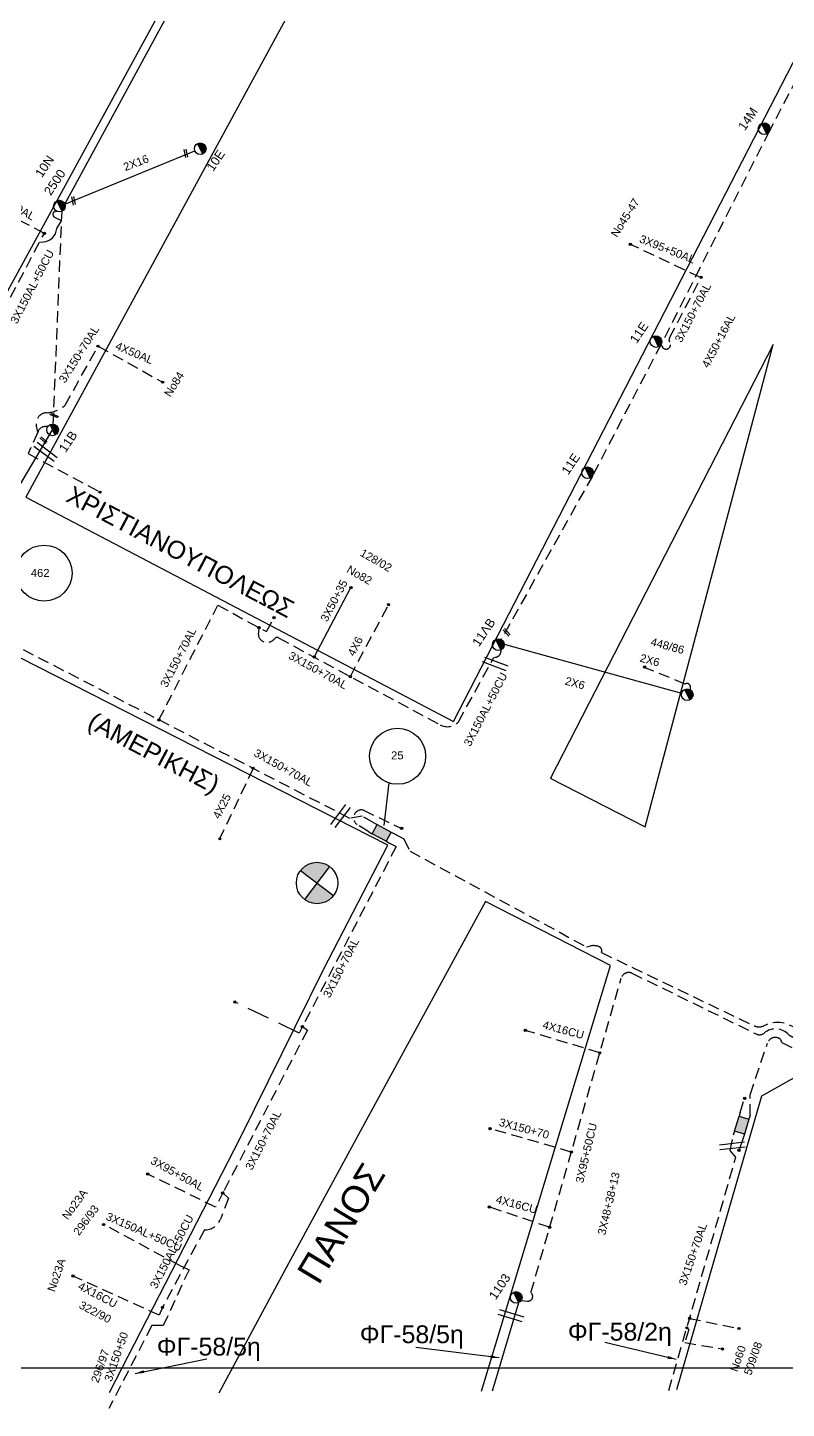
# Model space of a CAD drawing. Header units: millimetres. Extents: x 2101 to 3312, y 775 to 1363.
# Drawn here: x 2861.7 to 2947, y 787.3 to 942.5 of the extents above; entities that cross this region are included whole.
import ezdxf

# ---------------------------------------------------------------- set-up
doc = ezdxf.new("R2010")
doc.units = ezdxf.units.MM
doc.linetypes.add('DASHED', pattern=[19.05, 12.7, -6.35])
for name, color, linetype in [('Link Box 4 Διευθύνσεων', 7, 'Continuous'), ('Άγνωστα', 7, 'Continuous'), ('Γυμνά εναέρια ΧΤ (3Φ)   4x16CU', 7, 'Continuous'), ('Γυμνά εναέρια ΧΤ (3Φ)   4x50AL', 7, 'Continuous'), ('Γυμνά εναέρια ΧΤ και ΦΟΠ (3Φ)   4x50+16AL', 7, 'Continuous'), ('Επιγραφές - Σχήματα', 7, 'Continuous'), ('Καλώδια ΧΤ   3x150+70 XLPE', 7, 'DASHED'), ('Καλώδια ΧΤ   3x150+70AL', 7, 'DASHED'), ('Καλώδια ΧΤ   3x150AL+50CU', 7, 'DASHED'), ('Καλώδια ΧΤ   3x95+50 AL XLPE', 7, 'DASHED'), ('Καλώδια ΧΤ   3x95+50CU', 7, 'DASHED'), ('Μηχανική τομή', 7, 'Continuous'), ('Στύλος ΦΜ', 7, 'Continuous'), ('Στύλος ΦΜ @ 1', 7, 'Continuous'), ('Συνδέσεις', 7, 'Continuous'), ('Τομή', 7, 'Continuous'), ('Υπόβαθρο ΔΕΗ', 7, 'Continuous'), ('Υπόγεια καλώδια Παροχών ΧΤ   4x25', 7, 'DASHED'), ('Υπόγεια καλώδια Παροχών ΧΤ   4x6', 7, 'DASHED')]:
    doc.layers.add(name, color=color, linetype=linetype)
doc.styles.add('arial', font='arial.ttf')
doc.styles.get("Standard").update_dxf_attribs({"font": 'arial.ttf'})
doc.linetypes.add('SYN_LINE', pattern='A,0.5,-0.0001,["/\\/\\/\\/",Standard,S=0.1,R=0,X=0,Y=-0.05],-0.25', length=0.7501)
doc.dimstyles.new('ISO-25', dxfattribs={"dimtxt": 2.5, "dimasz": 2.5, "dimexe": 1.25, "dimexo": 0.625, "dimtad": 1, "dimtxsty": 'Standard', "dimcen": 2.5, "dimadec": 0, "dimazin": 0, "dimtfac": 1, "dimtmove": 0, "dimatfit": 3, "dimfxl": 1, "dimarcsym": 0})

# ---------------------------------------------------------------- blocks, each defined once
blk = doc.blocks.new('ΥΠΑΡΧΩΝ ΤΣΙΜΕΝΤΕΝΙΟΣ ΣΤΥΛΟΣ')
at = {"layer": 'Στύλος ΦΜ'}
blk.add_hatch(color=7, dxfattribs=at).paths.add_polyline_path([(-1.29, -2.28, 0.574793), (2.62, 0, 0.268822), (1.3, 2.27)])
at = {"layer": 'Στύλος ΦΜ', "color": 7}
blk.add_line((-1.29, -2.28), (1.3, 2.27), dxfattribs=at)
blk.add_circle((0, 0), 2.62, dxfattribs=at)
at = {"layer": 'Στύλος ΦΜ', "flags": 4}
for tag, p in [('ΤΥΠΟΣ', (-4.91, 3.03)), ('ΑΡΙΘΜΟΣ', (-4.68, 8.05))]:
    blk.add_attdef(tag, p, '', height=4, dxfattribs=at)
blk = doc.blocks.new('ΤΟΜΗ')
at = {"layer": 'Τομή', "ltscale": 40}
for p, q in [((-5.68, 0), (5.68, 0)), ((5.68, -2.33), (-5.68, -2.33))]:
    blk.add_line(p, q, dxfattribs=at)
blk = doc.blocks.new('ΜΗΧΑΝΙΚΗ ΤΟΜΗ')
at = {"layer": 'Μηχανική τομή', "ltscale": 40}
for p, q in [((-1.89, 0.78), (1.89, 0.78)), ((1.89, 0), (-1.89, 0))]:
    blk.add_line(p, q, dxfattribs=at)
blk = doc.blocks.new('LINK BOX 4 ΑΝΑΧΩΡΗΣΕΩΝ')
at = {"layer": 'Link Box 4 Διευθύνσεων', "ltscale": 40}
blk.add_hatch(color=256, dxfattribs=at).paths.add_polyline_path([(-3.54, 0), (-3.54, -4.67), (3.54, -4.67), (3.54, 0)])
for p, q in [((-3.54, 0), (-5.33, 0)), ((5.33, 0), (3.54, 0)), ((-3.54, -4.67), (-5.33, -4.67)), ((5.33, -4.67), (3.54, -4.67))]:
    blk.add_line(p, q, dxfattribs=at)
blk.add_lwpolyline([(-3.54, -4.67), (-3.54, 0), (3.54, 0), (3.54, -4.67)], close=True, dxfattribs=at)
blk = doc.blocks.new('_ΣΥΝΔΕΣΗ')
at = {"layer": 'Συνδέσεις', "linetype": 'SYN_LINE', "ltscale": 40}
blk.add_hatch(color=256, dxfattribs=at).paths.add_polyline_path([(0.5, -0.01, 1), (-0.5, -0.01, 1)])
at = {"layer": 'Συνδέσεις'}
blk.add_circle((0, -0.01), 0.5, dxfattribs=at)

msp = doc.modelspace()

# ---------------------------------------------------------------- hatches: boundary and pattern name
at = {"layer": 'Επιγραφές - Σχήματα', "ltscale": 40}
h = msp.add_hatch(color=1, dxfattribs=at)
h.paths.add_polyline_path([(2892.38, 847.75), (2894.23, 846.34), (2895.64, 848.19, 0.414214)])
h.paths.add_polyline_path([(2894.23, 846.34), (2892.82, 844.48, 0.414214), (2896.09, 844.93)])

# ---------------------------------------------------------------- linework, layer by layer
at = {"layer": 'Άγνωστα', "color": 27}
for points in [[(2865.88, 922.67), (2880.48, 928.65)], [(2913.96, 789.24), (2916.9, 799.16)]]:
    msp.add_lwpolyline(points, dxfattribs=at)
msp.add_lwpolyline([(2863.06, 918.4), (2863.46, 918.43, 0.376813), (2864.97, 919.91), (2865.52, 920.79), (2864.77, 921.18, -0.7427), (2864.9, 921.89, -2.310961)], format="xyb", dxfattribs=at)
at = {"layer": 'Άγνωστα', "color": 27, "linetype": 'DASHED', "ltscale": 0.1}
msp.add_lwpolyline([(2863.96, 897.66), (2863.69, 897.66, 0.329492), (2862.84, 897.02), (2861.74, 894.62), (2869.84, 890.29)], format="xyb", dxfattribs=at)
at = {"layer": 'Άγνωστα', "color": 85}
msp.add_lwpolyline([(2893.91, 871.74), (2898.04, 879.55)], dxfattribs=at)
at = {"layer": 'Άγνωστα', "color": 5, "linetype": 'SYN_LINE', "ltscale": 10}
msp.add_lwpolyline([(2915.25, 873.19), (2935.21, 867.68)], dxfattribs=at)
at = {"layer": 'Άγνωστα', "color": 5, "linetype": 'DASHED', "ltscale": 0.1}
msp.add_lwpolyline([(2936.19, 868.06), (2936.2, 868.37, 0.61323), (2935.61, 868.71), (2931.08, 870.55)], format="xyb", dxfattribs=at)
at = {"layer": 'Άγνωστα', "color": 1, "linetype": 'DASHED', "ltscale": 0.2}
msp.add_lwpolyline([(2892.59, 830.2), (2892.21, 829.47), (2885, 832.95)], dxfattribs=at)
at = {"layer": 'Άγνωστα', "color": 27, "linetype": 'DASHED', "ltscale": 0.1}
msp.add_lwpolyline([(2878.71, 803.38), (2879.84, 802.86), (2876.93, 796.57), (2875.64, 796.57), (2870.83, 787.27)], dxfattribs=at)
at = {"layer": 'Άγνωστα', "color": 2, "linetype": 'DASHED', "ltscale": 0.1}
for points in [[(2936.1, 797.39), (2941.65, 796.25)], [(2935.79, 796.33), (2936.03, 796.14), (2935.57, 794.67), (2939.8, 793.95)]]:
    msp.add_lwpolyline(points, dxfattribs=at)
at = {"layer": 'Γυμνά εναέρια ΧΤ (3Φ)   4x16CU', "color": 85, "linetype": 'DASHED', "ltscale": 0.1}
for points in [[(2926.01, 827.25), (2917.63, 829.77)], [(2920.37, 807.63), (2913.6, 809.92)]]:
    msp.add_lwpolyline(points, dxfattribs=at)
at = {"layer": 'Γυμνά εναέρια ΧΤ (3Φ)   4x16CU', "color": 1, "linetype": 'DASHED', "ltscale": 0.1}
msp.add_lwpolyline([(2876.86, 798.62), (2876.48, 797.74), (2866.81, 802.15)], dxfattribs=at)
at = {"layer": 'Γυμνά εναέρια ΧΤ (3Φ)   4x50AL', "color": 27, "linetype": 'DASHED', "ltscale": 0.1}
msp.add_lwpolyline([(2869.61, 906.7), (2876.87, 902.65)], dxfattribs=at)
at = {"layer": 'Γυμνά εναέρια ΧΤ και ΦΟΠ (3Φ)   4x50+16AL', "color": 27, "ltscale": 40}
msp.add_lwpolyline([(2865.88, 922.67), (2882.35, 953.06), (2891.27, 969.01)], dxfattribs=at)
at = {"layer": 'Γυμνά εναέρια ΧΤ και ΦΟΠ (3Φ)   4x50+16AL', "color": 85, "ltscale": 40}
msp.add_lwpolyline([(2851.9, 876.05), (2864.5, 897.29)], dxfattribs=at)
at = {"layer": 'Επιγραφές - Σχήματα'}
msp.add_lwpolyline([(2111.59, 791.84), (3200.39, 791.84), (3200.39, 1344.14), (2111.59, 1344.14)], close=True, dxfattribs=at)
msp.add_lwpolyline([(2902.29, 857.6), (2901.72, 852.79)], dxfattribs=at)
at = {"layer": 'Επιγραφές - Σχήματα', "color": 1, "ltscale": 40}
for points in [[(2892.38, 847.75), (2896.09, 844.93)], [(2895.64, 848.19), (2892.82, 844.48)]]:
    msp.add_lwpolyline(points, dxfattribs=at)
at = {"layer": 'Επιγραφές - Σχήματα'}
for centre in [(2863.54, 881.18), (2903.28, 860.59)]:
    msp.add_circle(centre, 3.15, dxfattribs=at)
at = {"layer": 'Επιγραφές - Σχήματα', "color": 1, "ltscale": 40}
msp.add_circle((2894.23, 846.34), 2.33, dxfattribs=at)
at = {"layer": 'Καλώδια ΧΤ   3x150+70 XLPE', "color": 85, "ltscale": 0.1}
msp.add_lwpolyline([(2922.8, 816.09), (2913.68, 818.73)], dxfattribs=at)
at = {"layer": 'Καλώδια ΧΤ   3x150+70AL', "color": 5, "ltscale": 0.1}
msp.add_lwpolyline([(2956.01, 951.99), (2945.06, 930.85), (2932.9, 906.92), (2925.18, 892.1), (2914.92, 873.71)], dxfattribs=at)
at = {"layer": 'Καλώδια ΧΤ   3x150+70AL', "color": 27, "ltscale": 0.1}
for points in [[(2863.58, 919.38), (2854.76, 923.96)], [(2845.41, 885.32), (2863.58, 919.38)]]:
    msp.add_lwpolyline(points, dxfattribs=at)
msp.add_lwpolyline([(2862.84, 897.02), (2862.68, 897.74, -0.461737), (2863.83, 899.22, 0.169449), (2865.91, 900.06), (2869.61, 906.7)], format="xyb", dxfattribs=at)
at = {"layer": 'Καλώδια ΧΤ   3x150+70AL', "color": 85, "ltscale": 0.1}
for points in [[(2876.45, 864.68), (2883.07, 877.57), (2888.53, 874.6), (2889.39, 876.18)], [(2900.6, 853.12), (2899.28, 853.84), (2897.91, 853.6), (2858.2, 874.11), (2858.04, 874.35), (2857.86, 874.76)]]:
    msp.add_lwpolyline(points, dxfattribs=at)
msp.add_lwpolyline([(2887.69, 875.06), (2887.63, 874.48, 0.636417), (2889.17, 873.56, 0.054565), (2889.52, 873.86, -0.394908), (2889.91, 873.89), (2908.08, 864.12, 0.342011), (2910.13, 864.46), (2914.09, 871.7), (2914.27, 871.72, 0.448415), (2914.89, 872.56, -0.09838)], format="xyb", dxfattribs=at)
at = {"layer": 'Καλώδια ΧΤ   3x150+70AL', "color": 1, "ltscale": 0.1}
for points in [[(2902.38, 850.83), (2903.12, 850.43), (2892.59, 830.2)], [(2892.6, 830.21), (2893.14, 829.79), (2883.73, 811.67)]]:
    msp.add_lwpolyline(points, dxfattribs=at)
at = {"layer": 'Καλώδια ΧΤ   3x150+70AL', "color": 2, "ltscale": 0.1}
for points in [[(2933.77, 789.28), (2941.3, 815.51), (2940.68, 816.25), (2941.08, 818.21)], [(2942.13, 817.66), (2941.65, 816.22)]]:
    msp.add_lwpolyline(points, dxfattribs=at)
at = {"layer": 'Καλώδια ΧΤ   3x150AL+50CU', "color": 27, "ltscale": 0.1}
for points in [[(2864.57, 897.94), (2865.56, 921.85)], [(2878.71, 803.38), (2870.25, 807.94)]]:
    msp.add_lwpolyline(points, dxfattribs=at)
at = {"layer": 'Καλώδια ΧΤ   3x150AL+50CU', "color": 1, "ltscale": 0.1}
for points in [[(2900.04, 852.1), (2898.75, 852.91, -0.85192), (2899.44, 854.53), (2903.72, 852.47)], [(2902.94, 851.85), (2903.97, 851.29), (2904.68, 849.91), (2924.51, 839.16), (2924.89, 839.25, -0.144091), (2925.91, 839.19, -0.440433), (2926.19, 838.51), (2943.38, 830.28, 0.234584), (2944.46, 830.29, -0.330575), (2948.37, 829.65, -0.044042), (2949.07, 828.78), (2956.55, 824.94), (2961.69, 834.93), (2971.76, 829.55, -0.244168), (2972.27, 828.8, 0.296361), (2974.24, 826.46, 0.435798), (2975.65, 827.32, -0.747188)], [(2883.64, 811.5), (2884.28, 810.92), (2883.36, 808.54, -0.31688), (2881.56, 807.34), (2876.86, 798.62)]]:
    msp.add_lwpolyline(points, format="xyb", dxfattribs=at)
at = {"layer": 'Καλώδια ΧΤ   3x150AL+50CU', "color": 173, "ltscale": 0.1}
msp.add_lwpolyline([(2942.91, 820.21), (2942.91, 822.54), (2944.86, 828.35, -0.4418), (2946.11, 828.9, -0.271136), (2946.46, 828.41), (2956.98, 822.97), (2962.1, 832.39), (2970.37, 828.3, -0.184086), (2971.28, 827.32, 0.254013), (2973.99, 825.09, 0.122596), (2978.05, 825.3, 0.368728), (2979.73, 827.91, 0.786008), (2976.27, 828.59, 2.966786)], format="xyb", dxfattribs=at)
msp.add_lwpolyline([(2941.79, 820.55), (2942.26, 822.13)], dxfattribs=at)
at = {"layer": 'Καλώδια ΧΤ   3x95+50 AL XLPE', "color": 5, "ltscale": 0.1}
msp.add_lwpolyline([(2937.27, 914.44), (2929.54, 918.1)], dxfattribs=at)
msp.add_lwpolyline([(2932.86, 906.86), (2933.05, 906.58, 1.0196), (2933.86, 907.15, -0.324212), (2933.86, 907.62), (2937.34, 914.33)], format="xyb", dxfattribs=at)
at = {"layer": 'Καλώδια ΧΤ   3x95+50 AL XLPE', "color": 1, "ltscale": 0.1}
msp.add_lwpolyline([(2883.73, 811.67), (2882.81, 809.9), (2875.19, 813.62)], dxfattribs=at)
at = {"layer": 'Καλώδια ΧΤ   3x95+50CU', "color": 85, "ltscale": 0.1}
msp.add_lwpolyline([(2917.15, 799.38), (2917.89, 799.33, 0.727072), (2918.27, 800.29), (2928.42, 835.64, -0.450169), (2929.61, 836.21), (2943.58, 829.37, 0.295231), (2944.49, 829.47, -0.404093), (2947.25, 829.27), (2956.75, 823.9), (2961.99, 833.58), (2971.3, 828.78, -0.264077), (2971.8, 828.01, 0.749281), (2976.29, 826.99, -0.50018)], format="xyb", dxfattribs=at)
at = {"layer": 'Υπόβαθρο ΔΕΗ'}
for points in [[(2856.72, 1006.11), (2897.9, 983.44), (2849.98, 895.64), (2807.44, 916.73), (2856.65, 1006.14)], [(2954.55, 951.85), (2908.94, 977.03), (2861.51, 889.71), (2909.56, 864.51), (2954.55, 951.85)], [(2920.42, 858.13), (2931.09, 852.66), (2945.48, 906.9), (2920.45, 858.12)], [(2870.89, 789.06), (2885.62, 817.74), (2894.97, 836.6), (2902.18, 850.58), (2852.96, 875.65), (2813.26, 807.17), (2845.46, 789.33)], [(2912.73, 789.2), (2920.63, 815.34), (2927.2, 837.06), (2913.15, 844.27), (2899.84, 819.77), (2890.53, 802.65), (2883.17, 788.98)], [(3010.01, 790.06), (3011.31, 792.4), (2949.91, 825.6), (2944.18, 822.36), (2934.63, 789.37)]]:
    msp.add_lwpolyline(points, dxfattribs=at)
at = {"layer": 'Υπόγεια καλώδια Παροχών ΧΤ   4x25', "color": 85, "ltscale": 0.1}
msp.add_lwpolyline([(2887.04, 859.21), (2883.28, 851.32)], dxfattribs=at)
at = {"layer": 'Υπόγεια καλώδια Παροχών ΧΤ   4x6', "color": 85, "ltscale": 0.1}
msp.add_lwpolyline([(2897.97, 869.55), (2902.26, 877.63)], dxfattribs=at)

# ---------------------------------------------------------------- block references
at = {"layer": 'Link Box 4 Διευθύνσεων', "xscale": 0.2499999999999999, "yscale": 0.2499999999999999, "zscale": 0.2499999999999999}
for p, rotation in [((2901.21, 851.46), 151.5135725568224), ((2941.4, 819.27), 73.1625742981894)]:
    msp.add_blockref('LINK BOX 4 ΑΝΑΧΩΡΗΣΕΩΝ', p, dxfattribs=dict(at, rotation=rotation))
at = {"layer": 'Μηχανική τομή'}
for p, xscale, yscale, zscale, rotation in [((2879.58, 928.4), 0.2499999999999998, 0.2499999999999998, 0.2499999999999998, 102.4881278079825), ((2866.94, 923.07), 0.2499999999999998, 0.2499999999999998, 0.2499999999999998, 102.4881278079825), ((2864.64, 898.81), 0.2499999999999998, 0.2499999999999998, 0.2499999999999998, 336.7337669731111), ((2863.42, 896.06), 0.2499999999999998, 0.2499999999999998, 0.2499999999999998, 318.2126143724889), ((2915.47, 874.46), 0.2499999999999999, 0.2499999999999999, 0.2499999999999999, 310.8767186482456)]:
    msp.add_blockref('ΜΗΧΑΝΙΚΗ ΤΟΜΗ', p, dxfattribs=dict(at, xscale=xscale, yscale=yscale, zscale=zscale, rotation=rotation))
at = {"layer": 'Στύλος ΦΜ @ 1', "ltscale": 40}
ref = msp.add_blockref('ΥΠΑΡΧΩΝ ΤΣΙΜΕΝΤΕΝΙΟΣ ΣΤΥΛΟΣ', (2944.48, 931.15), dxfattribs=dict(at, xscale=0.2499999999999999, yscale=0.2499999999999999, zscale=0.2499999999999999, rotation=56.11631112796076))
ref.add_attrib('ΤΥΠΟΣ', '14M', (2942.31, 930.85), dxfattribs={"layer": 'Στύλος ΦΜ', "height": 1, "rotation": 56.1163, "flags": 4})
ref = msp.add_blockref('ΥΠΑΡΧΩΝ ΤΣΙΜΕΝΤΕΝΙΟΣ ΣΤΥΛΟΣ', (2881.09, 928.9), dxfattribs=dict(at, xscale=0.2499999999999999, yscale=0.2499999999999999, zscale=0.2499999999999999, rotation=56.11631112796076))
ref.add_attrib('ΤΥΠΟΣ', '10E', (2882.55, 926.27), dxfattribs={"layer": 'Στύλος ΦΜ', "height": 1, "rotation": 56.1163, "flags": 4})
ref = msp.add_blockref('ΥΠΑΡΧΩΝ ΤΣΙΜΕΝΤΕΝΙΟΣ ΣΤΥΛΟΣ', (2865.27, 922.44), dxfattribs=dict(at, xscale=0.2499999999999999, yscale=0.2499999999999999, zscale=0.2499999999999999, rotation=56.11631112796076))
ref.add_attrib('ΤΥΠΟΣ', '10N', (2863.3, 925.58), dxfattribs={"layer": 'Στύλος ΦΜ', "height": 1, "rotation": 56.1163, "flags": 4})
ref.add_attrib('ΑΡΙΘΜΟΣ', '2500', (2864.29, 923.56), dxfattribs={"layer": 'Στύλος ΦΜ', "height": 1, "rotation": 56.1163, "flags": 4})
ref = msp.add_blockref('ΥΠΑΡΧΩΝ ΤΣΙΜΕΝΤΕΝΙΟΣ ΣΤΥΛΟΣ', (2932.32, 907.22), dxfattribs=dict(at, xscale=0.2499999999999999, yscale=0.2499999999999999, zscale=0.2499999999999999, rotation=56.11631112796076))
ref.add_attrib('ΤΥΠΟΣ', '11E', (2930.15, 906.92), dxfattribs={"layer": 'Στύλος ΦΜ', "height": 1, "rotation": 56.1163, "flags": 4})
ref = msp.add_blockref('ΥΠΑΡΧΩΝ ΤΣΙΜΕΝΤΕΝΙΟΣ ΣΤΥΛΟΣ', (2864.5, 897.29), dxfattribs=dict(at, xscale=0.2499999999999999, yscale=0.2499999999999999, zscale=0.2499999999999999, rotation=56.11631112796076))
ref.add_attrib('ΤΥΠΟΣ', '11B', (2865.96, 894.67), dxfattribs={"layer": 'Στύλος ΦΜ', "height": 1, "rotation": 56.1163, "flags": 4})
ref = msp.add_blockref('ΥΠΑΡΧΩΝ ΤΣΙΜΕΝΤΕΝΙΟΣ ΣΤΥΛΟΣ', (2924.63, 892.47), dxfattribs=dict(at, xscale=0.2499999999999999, yscale=0.2499999999999999, zscale=0.2499999999999999, rotation=56.11631112796076))
ref.add_attrib('ΤΥΠΟΣ', '11E', (2922.46, 892.16), dxfattribs={"layer": 'Στύλος ΦΜ', "height": 1, "rotation": 56.1163, "flags": 4})
ref = msp.add_blockref('ΥΠΑΡΧΩΝ ΤΣΙΜΕΝΤΕΝΙΟΣ ΣΤΥΛΟΣ', (2914.6, 873.14), dxfattribs=dict(at, xscale=0.2499999999999999, yscale=0.2499999999999999, zscale=0.2499999999999999, rotation=56.11631112796076))
ref.add_attrib('ΤΥΠΟΣ', '11ΛΒ', (2912.43, 872.84), dxfattribs={"layer": 'Στύλος ΦΜ', "height": 1, "rotation": 56.1163, "flags": 4})
at = {"layer": 'Στύλος ΦΜ @ 1', "ltscale": 40, "xscale": 0.2499999999999999, "yscale": 0.2499999999999999, "zscale": 0.2499999999999999, "rotation": 56.11631112796076}
msp.add_blockref('ΥΠΑΡΧΩΝ ΤΣΙΜΕΝΤΕΝΙΟΣ ΣΤΥΛΟΣ', (2935.84, 867.51), dxfattribs=at)
at = {"layer": 'Στύλος ΦΜ @ 1', "ltscale": 40}
ref = msp.add_blockref('ΥΠΑΡΧΩΝ ΤΣΙΜΕΝΤΕΝΙΟΣ ΣΤΥΛΟΣ', (2916.61, 799.74), dxfattribs=dict(at, xscale=0.2499999999999999, yscale=0.2499999999999999, zscale=0.2499999999999999, rotation=56.11631112796076))
ref.add_attrib('ΑΡΙΘΜΟΣ', '1103', (2914.3, 799.4), dxfattribs={"layer": 'Στύλος ΦΜ', "height": 1, "rotation": 56.1163, "flags": 4})
at = {"layer": 'Συνδέσεις', "xscale": 0.25, "yscale": 0.25, "zscale": 0.25}
for p in [(2863.58, 919.38), (2929.43, 918.16), (2937.4, 914.45), (2869.61, 906.7), (2876.87, 902.65), (2869.84, 890.29), (2898.04, 879.55), (2902.26, 877.63), (2889.39, 876.18), (2887.69, 875.06), (2893.91, 871.74), (2897.97, 869.55), (2931.06, 870.63), (2876.45, 864.68), (2887.03, 859.25), (2903.73, 852.48), (2883.3, 851.31), (2884.99, 832.95), (2892.58, 830.2), (2917.63, 829.77), (2926.01, 827.25), (2942.3, 822.12), (2913.68, 818.73), (2922.8, 816.09), (2941.65, 816.28), (2875.18, 813.62), (2883.63, 811.5), (2913.6, 809.92), (2870.24, 807.94), (2920.37, 807.63), (2866.8, 802.16), (2876.85, 798.62), (2935.79, 796.33), (2936.1, 797.39), (2941.65, 796.25), (2939.8, 793.95)]:
    msp.add_blockref('_ΣΥΝΔΕΣΗ', p, dxfattribs=at)
at = {"layer": 'Τομή'}
for p, xscale, yscale, zscale, rotation in [((2863.54, 894.58), 0.2499999999999994, 0.2499999999999994, 0.2499999999999994, 143.093151672377), ((2914.36, 871.24), 0.2499999999999995, 0.2499999999999995, 0.2499999999999995, 339.3071926253744), ((2897.08, 853.7), 0.2499999999999995, 0.2499999999999995, 0.2499999999999995, 232.8327575647565), ((2940.86, 817.07), 0.2499999999999996, 0.2499999999999996, 0.2499999999999996, 6.558289746107821), ((2915.94, 797.4), 0.2499999999999994, 0.2499999999999994, 0.2499999999999994, 163.147395956906)]:
    msp.add_blockref('ΤΟΜΗ', p, dxfattribs=dict(at, xscale=xscale, yscale=yscale, zscale=zscale, rotation=rotation))

# ---------------------------------------------------------------- texts
at = {"ltscale": 40, "insert": (2891.84, 802.59), "char_height": 3, "width": 28.8889, "attachment_point": 1, "rotation": 58.8894, "style": 'arial'}
msp.add_mtext('ΠANOΣ', dxfattribs=at)
at = {"layer": 'Άγνωστα', "ltscale": 40, "char_height": 0.9, "width": 69.1904, "attachment_point": 1, "style": 'arial'}
for s, insert, rotation in [('2X16', (2872.35, 927.21), 20.9378), ('No45-47', (2927.19, 919.34), 57.6588), ('No84', (2876.97, 901.39), 57.6588), ('128/02', (2899.42, 883.97), 330.2179), ('No82', (2897.91, 882.11), 330.2179), ('3X50+35', (2894.57, 876.05), 62.5666), ('448/86', (2931.88, 873.94), 344.9419), ('2X6', (2930.67, 872.12), 344.9419), ('2X6', (2922.26, 869.54), 344.9419), ('3X48+38+13', (2925.75, 806.9), 76.778), ('No23A', (2865.48, 808.94), 53.3387), ('296/93', (2866.75, 807.16), 53.3387), ('No23A', (2863.88, 800.59), 70.8879), ('322/90', (2867.8, 799.39), 332.3612), ('3X150+50', (2870.28, 790.5), 70.8879), ('296/97', (2868.79, 790.36), 70.8879), ('No60', (2940.63, 791.6), 70.8879), ('509/08', (2942.17, 791.22), 70.8879)]:
    msp.add_mtext(s, dxfattribs=dict(at, insert=insert, rotation=rotation))
at = {"layer": 'Γυμνά εναέρια ΧΤ (3Φ)   4x16CU', "ltscale": 40, "char_height": 0.9, "width": 69.1904, "attachment_point": 1, "style": 'arial'}
for insert, rotation in [((2919.74, 830.88), 344.9419), ((2914.49, 811.26), 344.9419), ((2867.68, 801.53), 332.3612)]:
    msp.add_mtext('4X16CU', dxfattribs=dict(at, insert=insert, rotation=rotation))
at = {"layer": 'Γυμνά εναέρια ΧΤ (3Φ)   4x50AL', "ltscale": 40, "insert": (2871.82, 907.22), "char_height": 0.9, "width": 69.1904, "attachment_point": 1, "rotation": 336.9947, "style": 'arial'}
msp.add_mtext('4X50AL', dxfattribs=at)
at = {"layer": 'Γυμνά εναέρια ΧΤ και ΦΟΠ (3Φ)   4x50+16AL', "ltscale": 40, "insert": (2937.42, 904.59), "char_height": 0.9, "width": 69.1904, "attachment_point": 1, "rotation": 62.3358, "style": 'arial'}
msp.add_mtext('4X50+16AL', dxfattribs=at)
at = {"layer": 'Επιγραφές - Σχήματα', "char_height": 0.9, "width": 8.5591, "attachment_point": 1}
for s, insert in [('462', (2862.06, 881.65)), ('25', (2902.55, 861.14))]:
    msp.add_mtext(s, dxfattribs=dict(at, insert=insert))
at = {"layer": 'Επιγραφές - Σχήματα', "ltscale": 40, "char_height": 2, "width": 13.6107, "attachment_point": 1, "style": 'arial'}
for s, insert in [('ΦΓ-58/5η', (2899.03, 796.6)), ('ΦΓ-58/2η', (2922.42, 796.89)), ('ΦΓ-58/5η', (2876.21, 795.21))]:
    msp.add_mtext(s, dxfattribs=dict(at, insert=insert))
at = {"layer": 'Καλώδια ΧΤ   3x150+70 XLPE', "ltscale": 40, "insert": (2914.84, 819.92), "char_height": 0.9, "width": 69.1904, "attachment_point": 1, "rotation": 344.9419, "style": 'arial'}
msp.add_mtext('3X150+70', dxfattribs=at)
at = {"layer": 'Καλώδια ΧΤ   3x150+70AL', "ltscale": 40, "width": 69.1904, "attachment_point": 1, "style": 'arial'}
for s, insert, char_height, rotation in [('3X150+70AL', (2856.25, 925.11), 0.9, 331.1183), ('3X150+70AL', (2934.38, 907.44), 0.9, 62.3358), ('3X150+70AL', (2865.13, 902.95), 0.9, 57.6588), ('ΧΡΙΣΤΙΑΝΟΥΠΟΛΕΩΣ', (2866.79, 891.08), 2, 332.1735), ('3X150+70AL', (2876.55, 868.65), 0.9, 62.7339), ('3X150+70AL', (2891.36, 872.41), 0.9, 331.1183), ('(ΑΜΕΡΙΚΗΣ)', (2869.21, 865.65), 2, 332.1735), ('3X150+70AL', (2887.46, 861.47), 0.9, 331.1183), ('3X150+70AL', (2894.85, 833.75), 0.9, 62.7339), ('3X150+70AL', (2886.11, 814.38), 0.9, 62.7339), ('3X150+70AL', (2934.85, 801.3), 0.9, 70.8879)]:
    msp.add_mtext(s, dxfattribs=dict(at, insert=insert, char_height=char_height, rotation=rotation))
at = {"layer": 'Καλώδια ΧΤ   3x150AL+50CU', "ltscale": 40, "char_height": 0.9, "width": 69.1904, "attachment_point": 1, "style": 'arial'}
for insert, rotation in [((2859.7, 909.55), 62.5666), ((2910.66, 862.03), 62.5666), ((2870.77, 809.34), 336.4902), ((2875.39, 801.05), 62.5666)]:
    msp.add_mtext('3X150AL+50CU', dxfattribs=dict(at, insert=insert, rotation=rotation))
at = {"layer": 'Καλώδια ΧΤ   3x95+50 AL XLPE', "ltscale": 40, "char_height": 0.9, "width": 69.1904, "attachment_point": 1, "style": 'arial'}
for insert, rotation in [((2930.71, 919.25), 338.2042), ((2875.86, 815.63), 331.1183)]:
    msp.add_mtext('3X95+50AL', dxfattribs=dict(at, insert=insert, rotation=rotation))
at = {"layer": 'Καλώδια ΧΤ   3x95+50CU', "ltscale": 40, "insert": (2923.26, 812.74), "char_height": 0.9, "width": 69.1904, "attachment_point": 1, "rotation": 76.778, "style": 'arial'}
msp.add_mtext('3X95+50CU', dxfattribs=at)
at = {"layer": 'Υπόγεια καλώδια Παροχών ΧΤ   4x25', "ltscale": 40, "insert": (2882.45, 853.88), "char_height": 0.9, "width": 69.1904, "attachment_point": 1, "rotation": 62.5666, "style": 'arial'}
msp.add_mtext('4X25', dxfattribs=at)
at = {"layer": 'Υπόγεια καλώδια Παροχών ΧΤ   4x6', "ltscale": 40, "insert": (2897.6, 872.17), "char_height": 0.9, "width": 69.1904, "attachment_point": 1, "rotation": 62.5666, "style": 'arial'}
msp.add_mtext('4X6', dxfattribs=at)

# ---------------------------------------------------------------- leaders
at = {"layer": 'Επιγραφές - Σχήματα', "ltscale": 40}
for points in [[(2914.71, 792.96), (2905.33, 794.12)], [(2934.61, 792.78), (2926.58, 794.69)], [(2873.79, 791.2), (2881.83, 792.83)]]:
    msp.add_leader(points, dimstyle='ISO-25', override={"dimasz": 1, "dimtad": 0}, dxfattribs=at)

doc.saveas('drawing.dxf')
